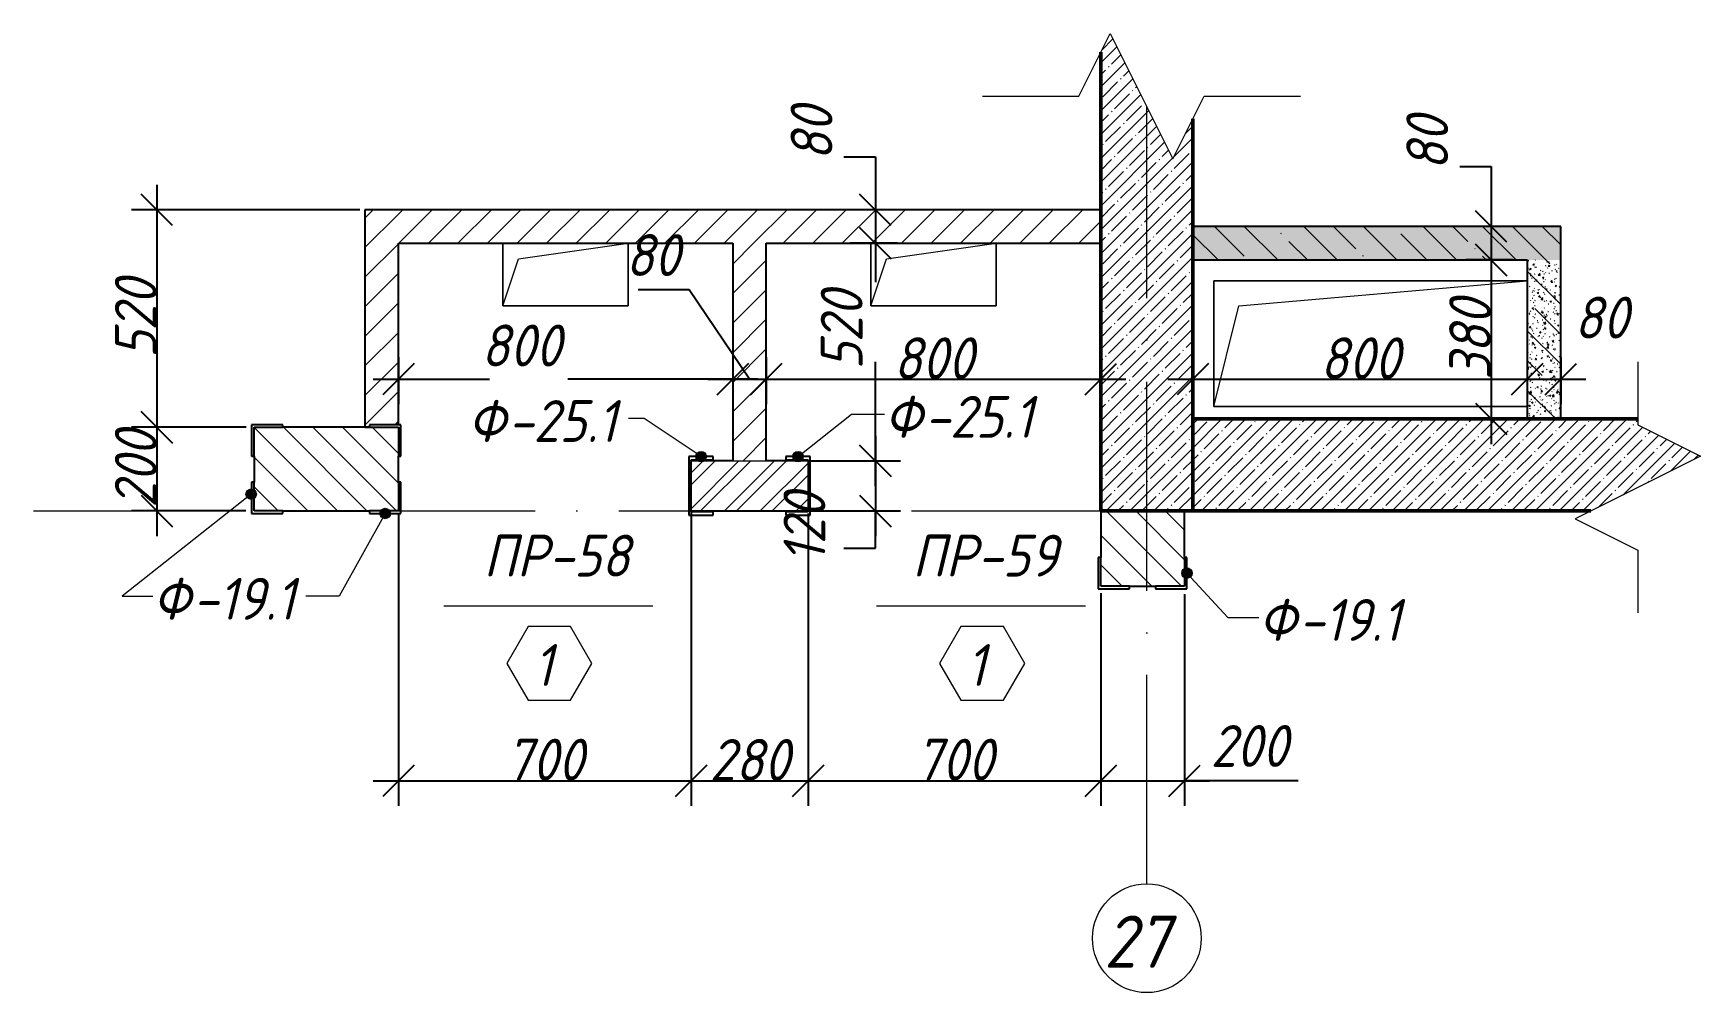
# Model space of a CAD drawing. Header units: millimetres. Extents: x -6064 to 178764, y -5836 to 29924.
# Drawn here: x 162758 to 166745, y 12249 to 14542 of the extents above; entities that cross this region are included whole.
import ezdxf

# ---------------------------------------------------------------- set-up
doc = ezdxf.new("R2010")
doc.units = ezdxf.units.MM
doc.linetypes.add('50_200_ШТРИХ_1Т_ш5_п1_п1_', pattern=[700, 500, -100, 0, -100])
doc.layers.add('A-ANNO-DIMS', color=7, linetype='Continuous')
for name, color, linetype, lineweight in [('A-DETL-GENF', 7, 'Continuous', 9), ('A-DOOR-IDEN', 7, 'Continuous', 9), ('A-FLOR', 7, 'Continuous', 9), ('A-GENM', 7, 'Continuous', 9), ('A-GENM-1', 7, 'Continuous', 25), ('A-GENM-IDEN', 7, 'Continuous', 9), ('A-WALL-3', 7, 'Continuous', 50), ('A-WALL-PATT-1', 7, 'Continuous', 5), ('Оси', 7, 'Continuous', 9), ('Оси-1', 7, '50_200_ШТРИХ_1Т_ш5_п1_п1_', 9)]:
    doc.layers.add(name, color=color, linetype=linetype, lineweight=lineweight)
for name, color, linetype, lineweight, true_color in [('A-WALL-12', 7, 'Continuous', 25, 0x800000), ('A-WALL-7', 7, 'Continuous', 5, 0x008000), ('A-WALL-FNSH-7', 7, 'Continuous', 25, 0xce0000), ('A-WALL-FNSH-8', 7, 'Continuous', 25, 0x007adf), ('A-WALL-FNSH-9', 7, 'Continuous', 25, 0x008000), ('A-WALL-PATT-2', 7, 'Continuous', 5, 0xce0000), ('A-WALL-PATT-3', 7, 'Continuous', 5, 0x008000), ('A-WALL-PATT-5', 7, 'Continuous', 5, 0x800000), ('A-WALL-PATT-6', 7, 'Continuous', 5, 0x007adf)]:
    doc.layers.add(name, color=color, linetype=linetype, lineweight=lineweight, true_color=true_color)
doc.styles.add('ISOCPEUR_I_6', font='isocpeui.ttf', dxfattribs={"width": 0.9, "height": 125})
doc.styles.add('ISOCPEUR_I_7', font='isocpeui.ttf', dxfattribs={"width": 0.9, "height": 100})
doc.dimstyles.new('ISO-2_0_0_9К_СРЕДНИЙ_3', dxfattribs={"dimscale": 304.8, "dimtxt": 99.598118, "dimasz": 0.246063, "dimexe": 0.19685, "dimexo": 0, "dimgap": 0, "dimtad": 1, "dimdec": 0, "dimzin": 0, "dimdsep": 46, "dimtxsty": 'ISOCPEUR_I_7', "dimblk1": 'OBLIQUE', "dimblk2": 'OBLIQUE', "dimsah": 1, "dimcen": 0.09, "dimdle": 0.19685, "dimazin": 0, "dimtfac": 1, "dimtdec": 4, "dimtix": 1, "dimtmove": 1, "dimatfit": 3, "dimfxl": 1, "dimtvp": 1, "dimtolj": 1, "dimtzin": 0, "dimarcsym": 2})
doc.dimstyles.new('ISO-2_0_0_9К_СРЕДНИЙ_4', dxfattribs={"dimscale": 304.8, "dimtxt": 99.598118, "dimasz": 0.246063, "dimexe": 0.19685, "dimexo": 0, "dimgap": 0, "dimtad": 1, "dimdec": 0, "dimzin": 0, "dimdsep": 46, "dimtxsty": 'ISOCPEUR_I_7', "dimblk1": 'OBLIQUE', "dimblk2": 'OBLIQUE', "dimsah": 1, "dimcen": 0.09, "dimdle": 0.19685, "dimazin": 0, "dimtfac": 1, "dimtdec": 4, "dimtix": 1, "dimtmove": 0, "dimatfit": 3, "dimfxl": 1, "dimtvp": 1, "dimtolj": 1, "dimtzin": 0, "dimarcsym": 2})
doc.dimstyles.new('ISO-2_0_0_9К_СРЕДНИЙ_5', dxfattribs={"dimscale": 304.8, "dimtxt": 99.598118, "dimasz": 0.246063, "dimexe": 0.19685, "dimexo": 0, "dimgap": 0, "dimtad": 1, "dimdec": 0, "dimzin": 0, "dimdsep": 46, "dimtxsty": 'ISOCPEUR_I_7', "dimblk1": 'OBLIQUE', "dimblk2": 'OBLIQUE', "dimsah": 1, "dimcen": 0.09, "dimdle": 0.19685, "dimazin": 0, "dimtfac": 1, "dimtdec": 4, "dimtix": 1, "dimtmove": 2, "dimatfit": 3, "dimfxl": 1, "dimtvp": 1, "dimtolj": 1, "dimtzin": 0, "dimarcsym": 2})
pattern_1 = [(135, (126680.845, 6292.613), (-35.35534, -35.35534), [])]
pattern_2 = [(45, (126680.845, 6292.613), (-28.512667, 28.512667), []), (45, (126709.357, 6292.613), (-28.512667, 28.512667), [50.403, -10.081, 1.676, -8.404])]
pattern_3 = [(50, (126680.845, 6292.613), (36.436499, -3.187713), [3.81, -41.91]), (355, (126680.845, 6292.613), (-7.04845, 38.21172), [3.048, -33.528]), (100.451, (126683.882, 6292.348), (29.388573, 35.022944), [3.238, -35.618]), (46.184, (126680.845, 6302.773), (54.216056, -8.408366), [5.715, -62.865]), (96.636, (126685.363, 6302.073), (47.4805, 49.48544), [4.857, -53.427]), (351.184, (126680.845, 6302.773), (47.48106, 49.4846), [4.572, -50.292]), (21, (126685.925, 6300.233), (30.322646, -20.452802), [3.81, -41.91]), (326, (126685.925, 6300.233), (12.360696, 36.83788), [3.048, -33.528]), (71.451, (126688.452, 6298.53), (42.683285, 16.383894), [3.238, -35.618]), (37.5, (126680.845, 6292.613), (0.6180667, 16.9108196), [1.676, -31.445, 1.676, -32.36, -33.655]), (37.5, (126680.845, 6292.613), (0.6180667, 16.9108196), [-67.158, 1.676, -31.979]), (7.5, (126680.845, 6292.613), (13.364138, 20.035779), [1.676, -17.729, 1.676, -30.683, -12.827]), (7.5, (126680.845, 6292.613), (13.364138, 20.035779), [-51.765, 1.676, -11.151]), (327.5, (126669.517, 6292.613), (27.1181588, -1.1460587), [1.676, -11.024, 1.676, -37.948, -52.578]), (327.5, (126669.517, 6292.613), (27.1181588, -1.1460587), [-52.324, 1.676, -50.902]), (317.5, (126664.437, 6292.613), (29.62579, 5.08507), [1.676, -14.834, 1.676, -24.638, -37.338]), (317.5, (126664.437, 6292.613), (29.62579, 5.08507), [-42.824, 1.676, -35.662])]
pattern_4 = [(135, (126680.85, 6292.61), (-71.2806, -71.2806), []), (135, (126752.13, 6292.61), (-71.2806, -71.2806), [126.008, -25.202, 1.676, -23.525])]
pattern_5 = [(45, (126680.845, 6292.613), (-35.35534, 35.35534), [])]

# ---------------------------------------------------------------- blocks, each defined once
blk = doc.blocks.new('AR_Отверстие прямоугольное _в плите_ - AR_Отверстие прямоугольное _в плите_-24489712-Фрагмент 8')
at = {"layer": 'A-GENM'}
for p, q in [((-150, 75), (-150, -75)), ((-112.5, 37.5), (150, 75)), ((150, -75), (150, 75)), ((-150, -75), (-112.5, 37.5)), ((-150, -75), (150, -75))]:
    blk.add_line(p, q, dxfattribs=at)
blk = doc.blocks.new('AR_Отверстие прямоугольное _в плите_ - AR_Отверстие прямоугольное _в плите_-24493498-Фрагмент 8')
at = {"layer": 'A-GENM'}
for p, q in [((375, 150), (-375, 150)), ((-375, 150), (-375, -150)), ((-315, 90), (375, 150)), ((-375, -150), (-315, 90)), ((-375, -150), (375, -150))]:
    blk.add_line(p, q, dxfattribs=at)
blk = doc.blocks.new('Фахверк_СКБ_Уголок - Ф-19_1_200х3980 h все крепления развернуты-28533837-Фрагмент 8')
at = {"layer": 'A-GENM-1'}
for p, q in [((200, 156), (125, 156)), ((125, 156), (125, 81)), ((131, 81), (131, 150)), ((131, 150), (200, 150)), ((200, 150), (200, 156)), ((125, 81), (131, 81)), ((131, 19), (125, 19)), ((125, 19), (125, -56)), ((131, -50), (131, 19)), ((125, -56), (200, -56)), ((200, -50), (131, -50)), ((200, -56), (200, -50))]:
    blk.add_line(p, q, dxfattribs=at)
blk = doc.blocks.new('Фахверк_СКБ_Швеллер - Ф-25_1_140_3980_все крепления развернуты-28622579-Фрагмент 8')
at = {"layer": 'A-GENM-1'}
for p, q in [((183, 70), (125, 70)), ((125, 70), (125, -70)), ((129.9, 61.9), (183, 61.9)), ((129.9, -61.9), (129.9, 61.9)), ((183, 61.9), (183, 70)), ((125, -70), (183, -70)), ((183, -61.9), (129.9, -61.9)), ((183, -70), (183, -61.9))]:
    blk.add_line(p, q, dxfattribs=at)
blk = doc.blocks.new('DET_L_Линия разрыва - М50-25987523-Фрагмент 8')
at = {"layer": 'A-DETL-GENF'}
for p, q in [((305, 150), (230, 0)), ((455, -150), (305, 150)), ((230, 0), (0, 0)), ((530, 0), (455, -150)), ((760, 0), (530, 0))]:
    blk.add_line(p, q, dxfattribs=at)
blk = doc.blocks.new('DET_L_Линия разрыва - М50-27142744-Фрагмент 8')
at = {"layer": 'A-DETL-GENF'}
for p, q in [((225, 150), (150, 0)), ((375, -150), (225, 150)), ((150, 0), (0, 0)), ((450, 0), (375, -150)), ((600, 0), (450, 0))]:
    blk.add_line(p, q, dxfattribs=at)
blk = doc.blocks.new('Ось сетки - Круг_Ø6_00__ISO-2_5_0_9K_ кружки поменьше-23056867-Фрагмент 8')
at = {"layer": 'Оси'}
blk.add_circle((0, 0), 2.6, dxfattribs=at)
blk = doc.blocks.new('_Oblique')
at = {"color": 0, "linetype": 'ByBlock', "lineweight": -2}
blk.add_line((-0.5, -0.5), (0.5, 0.5), dxfattribs=at)
blk = doc.blocks.new('DIMBLOCK597-Фрагмент 8')
at = {"layer": 'A-ANNO-DIMS', "color": 0, "lineweight": -2, "transparency": 16777216}
for p, q in [((163630.6, 13768), (163630.6, 13655)), ((164430.6, 13768), (164430.6, 13655)), ((163570.6, 13715), (163848.9, 13715)), ((164490.6, 13715), (164036.1, 13715))]:
    blk.add_line(p, q, dxfattribs=at)
at = {"layer": 'Defpoints', "color": 0, "transparency": 16777216}
for p in [(163630.6, 13768), (164430.6, 13768), (164430.6, 13715)]:
    blk.add_point(p, dxfattribs=at)
at = {"layer": 'A-ANNO-DIMS', "color": 0, "lineweight": -2, "transparency": 16777216, "xscale": 75, "yscale": 75, "zscale": 75, "rotation": 180}
blk.add_blockref('_Oblique', (163630.6, 13715), dxfattribs=at)
at = {"layer": 'A-ANNO-DIMS', "color": 0, "lineweight": -2, "transparency": 16777216, "xscale": 75, "yscale": 75, "zscale": 75}
blk.add_blockref('_Oblique', (164430.6, 13715), dxfattribs=at)
at = {"layer": 'A-ANNO-DIMS', "color": 0, "transparency": 16777216, "insert": (163828.7, 13845.6), "char_height": 100, "width": 227.543, "attachment_point": 1, "line_spacing_factor": 1.149209, "style": 'ISOCPEUR_I_7'}
blk.add_mtext('\\A1;800', dxfattribs=at)
blk = doc.blocks.new('DIMBLOCK598-Фрагмент 8')
at = {"layer": 'A-ANNO-DIMS', "color": 0, "lineweight": -2, "transparency": 16777216}
for p, q in [((164325.8, 13928.3), (164203.9, 13928.3)), ((164470.6, 13715), (164325.8, 13928.3)), ((164430.6, 13768), (164430.6, 13655)), ((164510.6, 13768), (164510.6, 13655)), ((164370.6, 13715), (164570.6, 13715))]:
    blk.add_line(p, q, dxfattribs=at)
at = {"layer": 'Defpoints', "color": 0, "transparency": 16777216}
for p in [(164430.6, 13768), (164510.6, 13768), (164510.6, 13715)]:
    blk.add_point(p, dxfattribs=at)
at = {"layer": 'A-ANNO-DIMS', "color": 0, "lineweight": -2, "transparency": 16777216, "xscale": 75, "yscale": 75, "zscale": 75, "rotation": 180}
blk.add_blockref('_Oblique', (164430.6, 13715), dxfattribs=at)
at = {"layer": 'A-ANNO-DIMS', "color": 0, "lineweight": -2, "transparency": 16777216, "xscale": 75, "yscale": 75, "zscale": 75}
blk.add_blockref('_Oblique', (164510.6, 13715), dxfattribs=at)
at = {"layer": 'A-ANNO-DIMS', "color": 0, "transparency": 16777216, "insert": (164174.1, 14061.7), "char_height": 100, "width": 151.696, "attachment_point": 1, "line_spacing_factor": 1.149209, "style": 'ISOCPEUR_I_7'}
blk.add_mtext('\\A1;80', dxfattribs=at)
blk = doc.blocks.new('DIMBLOCK599-Фрагмент 8')
at = {"layer": 'A-ANNO-DIMS', "color": 0, "lineweight": -2, "transparency": 16777216}
for p, q in [((164510.6, 13768), (164510.6, 13655)), ((165310.6, 13768), (165310.6, 13655)), ((164450.6, 13715), (165370.6, 13715))]:
    blk.add_line(p, q, dxfattribs=at)
at = {"layer": 'Defpoints', "color": 0, "transparency": 16777216}
for p in [(164510.6, 13768), (165310.6, 13768), (165310.6, 13715)]:
    blk.add_point(p, dxfattribs=at)
at = {"layer": 'A-ANNO-DIMS', "color": 0, "lineweight": -2, "transparency": 16777216, "xscale": 75, "yscale": 75, "zscale": 75, "rotation": 180}
blk.add_blockref('_Oblique', (164510.6, 13715), dxfattribs=at)
at = {"layer": 'A-ANNO-DIMS', "color": 0, "lineweight": -2, "transparency": 16777216, "xscale": 75, "yscale": 75, "zscale": 75}
blk.add_blockref('_Oblique', (165310.6, 13715), dxfattribs=at)
at = {"layer": 'A-ANNO-DIMS', "color": 0, "transparency": 16777216, "insert": (164910.6, 13765), "char_height": 100, "width": 227.543, "attachment_point": 5, "style": 'ISOCPEUR_I_7'}
blk.add_mtext('\\A1;800', dxfattribs=at)
blk = doc.blocks.new('DIMBLOCK600-Фрагмент 8')
at = {"layer": 'A-ANNO-DIMS', "color": 0, "lineweight": -2, "transparency": 16777216}
for p, q in [((164330.6, 13400), (164330.6, 12695)), ((163630.6, 13393.9), (163630.6, 12695)), ((163570.6, 12755), (164390.6, 12755))]:
    blk.add_line(p, q, dxfattribs=at)
at = {"layer": 'Defpoints', "color": 0, "transparency": 16777216}
for p in [(164330.6, 13400), (163630.6, 13393.9), (164330.6, 12755)]:
    blk.add_point(p, dxfattribs=at)
at = {"layer": 'A-ANNO-DIMS', "color": 0, "lineweight": -2, "transparency": 16777216, "xscale": 75, "yscale": 75, "zscale": 75, "rotation": 180}
blk.add_blockref('_Oblique', (163630.6, 12755), dxfattribs=at)
at = {"layer": 'A-ANNO-DIMS', "color": 0, "lineweight": -2, "transparency": 16777216, "xscale": 75, "yscale": 75, "zscale": 75}
blk.add_blockref('_Oblique', (164330.6, 12755), dxfattribs=at)
at = {"layer": 'A-ANNO-DIMS', "color": 0, "transparency": 16777216, "insert": (163980.6, 12805.7), "char_height": 100, "width": 227.543, "attachment_point": 5, "style": 'ISOCPEUR_I_7'}
blk.add_mtext('\\A1;700', dxfattribs=at)
blk = doc.blocks.new('DIMBLOCK601-Фрагмент 8')
at = {"layer": 'A-ANNO-DIMS', "color": 0, "lineweight": -2, "transparency": 16777216}
for p, q in [((164330.6, 13400), (164330.6, 12695)), ((164610.6, 13393.9), (164610.6, 12695)), ((164270.6, 12755), (164670.6, 12755))]:
    blk.add_line(p, q, dxfattribs=at)
at = {"layer": 'Defpoints', "color": 0, "transparency": 16777216}
for p in [(164330.6, 13400), (164610.6, 13393.9), (164610.6, 12755)]:
    blk.add_point(p, dxfattribs=at)
at = {"layer": 'A-ANNO-DIMS', "color": 0, "lineweight": -2, "transparency": 16777216, "xscale": 75, "yscale": 75, "zscale": 75, "rotation": 180}
blk.add_blockref('_Oblique', (164330.6, 12755), dxfattribs=at)
at = {"layer": 'A-ANNO-DIMS', "color": 0, "lineweight": -2, "transparency": 16777216, "xscale": 75, "yscale": 75, "zscale": 75}
blk.add_blockref('_Oblique', (164610.6, 12755), dxfattribs=at)
at = {"layer": 'A-ANNO-DIMS', "color": 0, "transparency": 16777216, "insert": (164470.6, 12805), "char_height": 100, "width": 227.543, "attachment_point": 5, "style": 'ISOCPEUR_I_7'}
blk.add_mtext('\\A1;280', dxfattribs=at)
blk = doc.blocks.new('DIMBLOCK602-Фрагмент 8')
at = {"layer": 'A-ANNO-DIMS', "color": 0, "lineweight": -2, "transparency": 16777216}
for p, q in [((164610.6, 13393.9), (164610.6, 12695)), ((165310.6, 13203.9), (165310.6, 12695)), ((164550.6, 12755), (165370.6, 12755))]:
    blk.add_line(p, q, dxfattribs=at)
at = {"layer": 'Defpoints', "color": 0, "transparency": 16777216}
for p in [(164610.6, 13393.9), (165310.6, 13203.9), (165310.6, 12755)]:
    blk.add_point(p, dxfattribs=at)
at = {"layer": 'A-ANNO-DIMS', "color": 0, "lineweight": -2, "transparency": 16777216, "xscale": 75, "yscale": 75, "zscale": 75, "rotation": 180}
blk.add_blockref('_Oblique', (164610.6, 12755), dxfattribs=at)
at = {"layer": 'A-ANNO-DIMS', "color": 0, "lineweight": -2, "transparency": 16777216, "xscale": 75, "yscale": 75, "zscale": 75}
blk.add_blockref('_Oblique', (165310.6, 12755), dxfattribs=at)
at = {"layer": 'A-ANNO-DIMS', "color": 0, "transparency": 16777216, "insert": (164960.6, 12805.7), "char_height": 100, "width": 227.543, "attachment_point": 5, "style": 'ISOCPEUR_I_7'}
blk.add_mtext('\\A1;700', dxfattribs=at)
blk = doc.blocks.new('DIMBLOCK603-Фрагмент 8')
at = {"layer": 'A-ANNO-DIMS', "color": 0, "lineweight": -2, "transparency": 16777216}
for p, q in [((165310.6, 13203.9), (165310.6, 12695)), ((165510.6, 13201.3), (165510.6, 12695)), ((165250.6, 12755), (165570.6, 12755)), ((165782.5, 12755), (165510.6, 12755))]:
    blk.add_line(p, q, dxfattribs=at)
at = {"layer": 'Defpoints', "color": 0, "transparency": 16777216}
for p in [(165310.6, 13203.9), (165510.6, 13201.3), (165510.6, 12755)]:
    blk.add_point(p, dxfattribs=at)
at = {"layer": 'A-ANNO-DIMS', "color": 0, "lineweight": -2, "transparency": 16777216, "xscale": 75, "yscale": 75, "zscale": 75, "rotation": 180}
blk.add_blockref('_Oblique', (165310.6, 12755), dxfattribs=at)
at = {"layer": 'A-ANNO-DIMS', "color": 0, "lineweight": -2, "transparency": 16777216, "xscale": 75, "yscale": 75, "zscale": 75}
blk.add_blockref('_Oblique', (165510.6, 12755), dxfattribs=at)
at = {"layer": 'A-ANNO-DIMS', "color": 0, "transparency": 16777216, "insert": (165573.1, 12888.4), "char_height": 100, "width": 227.543, "attachment_point": 1, "line_spacing_factor": 1.149209, "style": 'ISOCPEUR_I_7'}
blk.add_mtext('\\A1;200', dxfattribs=at)
blk = doc.blocks.new('DIMBLOCK604-Фрагмент 8')
at = {"layer": 'A-ANNO-DIMS', "color": 0, "lineweight": -2, "transparency": 16777216}
for p, q in [((164696.4, 14246.6), (164771.4, 14246.6)), ((164771.4, 14246.6), (164771.4, 14120)), ((164771.4, 14180), (164771.4, 13980)), ((164824.5, 14120), (164711.4, 14120)), ((164824.5, 14040), (164711.4, 14040))]:
    blk.add_line(p, q, dxfattribs=at)
at = {"layer": 'Defpoints', "color": 0, "transparency": 16777216}
for p in [(164824.5, 14120), (164771.4, 14040), (164824.5, 14040)]:
    blk.add_point(p, dxfattribs=at)
at = {"layer": 'A-ANNO-DIMS', "color": 0, "lineweight": -2, "transparency": 16777216, "xscale": 75, "yscale": 75, "zscale": 75}
for p, rotation in [((164771.4, 14120), 90), ((164771.4, 14040), 270)]:
    blk.add_blockref('_Oblique', p, dxfattribs=dict(at, rotation=rotation))
at = {"layer": 'A-ANNO-DIMS', "color": 0, "transparency": 16777216, "insert": (164568.8, 14237.4), "char_height": 100, "width": 151.696, "attachment_point": 1, "rotation": 90, "line_spacing_factor": 1.149209, "style": 'ISOCPEUR_I_7'}
blk.add_mtext('\\A1;80', dxfattribs=at)
blk = doc.blocks.new('DIMBLOCK605-Фрагмент 8')
at = {"layer": 'A-ANNO-DIMS', "color": 0, "lineweight": -2, "transparency": 16777216}
for p, q in [((164771.4, 14100), (164771.4, 13947.3)), ((164824.5, 14040), (164711.4, 14040)), ((164771.4, 13460), (164771.4, 13756.2)), ((164610.6, 13520), (164831.4, 13520))]:
    blk.add_line(p, q, dxfattribs=at)
at = {"layer": 'Defpoints', "color": 0, "transparency": 16777216}
for p in [(164824.5, 14040), (164610.6, 13520), (164771.4, 13520)]:
    blk.add_point(p, dxfattribs=at)
at = {"layer": 'A-ANNO-DIMS', "color": 0, "lineweight": -2, "transparency": 16777216, "xscale": 75, "yscale": 75, "zscale": 75}
for p, rotation in [((164771.4, 14040), 90), ((164771.4, 13520), 270)]:
    blk.add_blockref('_Oblique', p, dxfattribs=dict(at, rotation=rotation))
at = {"layer": 'A-ANNO-DIMS', "color": 0, "transparency": 16777216, "insert": (164640.8, 13738), "char_height": 100, "width": 227.543, "attachment_point": 1, "rotation": 90, "line_spacing_factor": 1.149209, "style": 'ISOCPEUR_I_7'}
blk.add_mtext('\\A1;520', dxfattribs=at)
blk = doc.blocks.new('DIMBLOCK606-Фрагмент 8')
at = {"layer": 'A-ANNO-DIMS', "color": 0, "lineweight": -2, "transparency": 16777216}
for p, q in [((164771.4, 13580), (164771.4, 13340)), ((164610.6, 13520), (164831.4, 13520)), ((164610.6, 13400), (164831.4, 13400)), ((164771.4, 13311.4), (164771.4, 13400)), ((164696.4, 13311.4), (164771.4, 13311.4))]:
    blk.add_line(p, q, dxfattribs=at)
at = {"layer": 'Defpoints', "color": 0, "transparency": 16777216}
for p in [(164610.6, 13520), (164610.6, 13400), (164771.4, 13400)]:
    blk.add_point(p, dxfattribs=at)
at = {"layer": 'A-ANNO-DIMS', "color": 0, "lineweight": -2, "transparency": 16777216, "xscale": 75, "yscale": 75, "zscale": 75}
for p, rotation in [((164771.4, 13520), 90), ((164771.4, 13400), 270)]:
    blk.add_blockref('_Oblique', p, dxfattribs=dict(at, rotation=rotation))
at = {"layer": 'A-ANNO-DIMS', "color": 0, "transparency": 16777216, "insert": (164551.8, 13275.8), "char_height": 100, "width": 204.559, "attachment_point": 1, "rotation": 90, "line_spacing_factor": 1.149209, "style": 'ISOCPEUR_I_7'}
blk.add_mtext('\\A1;120', dxfattribs=at)
blk = doc.blocks.new('DIMBLOCK607-Фрагмент 8')
at = {"layer": 'A-ANNO-DIMS', "color": 0, "lineweight": -2, "transparency": 16777216}
for p, q in [((166169, 14223.3), (166244, 14223.3)), ((166244, 14223.3), (166244, 14080)), ((166244, 14140), (166244, 13940)), ((166297.1, 14080), (166184, 14080)), ((166297.1, 14000), (166184, 14000))]:
    blk.add_line(p, q, dxfattribs=at)
at = {"layer": 'Defpoints', "color": 0, "transparency": 16777216}
for p in [(166297.1, 14080), (166244, 14000), (166297.1, 14000)]:
    blk.add_point(p, dxfattribs=at)
at = {"layer": 'A-ANNO-DIMS', "color": 0, "lineweight": -2, "transparency": 16777216, "xscale": 75, "yscale": 75, "zscale": 75}
for p, rotation in [((166244, 14080), 90), ((166244, 14000), 270)]:
    blk.add_blockref('_Oblique', p, dxfattribs=dict(at, rotation=rotation))
at = {"layer": 'A-ANNO-DIMS', "color": 0, "transparency": 16777216, "insert": (166041.4, 14214.1), "char_height": 100, "width": 151.696, "attachment_point": 1, "rotation": 90, "line_spacing_factor": 1.149209, "style": 'ISOCPEUR_I_7'}
blk.add_mtext('\\A1;80', dxfattribs=at)
blk = doc.blocks.new('DIMBLOCK608-Фрагмент 8')
at = {"layer": 'A-ANNO-DIMS', "color": 0, "lineweight": -2, "transparency": 16777216}
for p, q in [((166244, 14060), (166244, 13560)), ((166297.1, 14000), (166184, 14000)), ((166297.1, 13620), (166184, 13620))]:
    blk.add_line(p, q, dxfattribs=at)
at = {"layer": 'Defpoints', "color": 0, "transparency": 16777216}
for p in [(166297.1, 14000), (166244, 13620), (166297.1, 13620)]:
    blk.add_point(p, dxfattribs=at)
at = {"layer": 'A-ANNO-DIMS', "color": 0, "lineweight": -2, "transparency": 16777216, "xscale": 75, "yscale": 75, "zscale": 75}
for p, rotation in [((166244, 14000), 90), ((166244, 13620), 270)]:
    blk.add_blockref('_Oblique', p, dxfattribs=dict(at, rotation=rotation))
at = {"layer": 'A-ANNO-DIMS', "color": 0, "transparency": 16777216, "insert": (166194, 13810), "char_height": 100, "width": 227.543, "attachment_point": 5, "rotation": 90, "style": 'ISOCPEUR_I_7'}
blk.add_mtext('\\A1;380', dxfattribs=at)
blk = doc.blocks.new('AAR_СКБ_Марка_Двери_Перемычка и проем - Марка перемычки и проема-25306769-Фрагмент 8')
at = {"layer": 'A-DOOR-IDEN'}
for p, q in [((-5, 0), (5, 0)), ((-0.968, -0.984), (-1.986, -2.747)), ((1.067, -0.984), (-0.968, -0.984)), ((2.085, -2.747), (1.067, -0.984)), ((-1.986, -2.747), (-0.968, -4.509)), ((1.067, -4.509), (2.085, -2.747)), ((-0.968, -4.509), (1.067, -4.509))]:
    blk.add_line(p, q, dxfattribs=at)
blk = doc.blocks.new('DIMBLOCK609-Фрагмент 8')
at = {"layer": 'A-ANNO-DIMS', "color": 0, "lineweight": -2, "transparency": 16777216}
for p, q in [((165530.6, 13768), (165530.6, 13655)), ((166330.6, 13768), (166330.6, 13655)), ((165470.6, 13715), (166390.6, 13715))]:
    blk.add_line(p, q, dxfattribs=at)
at = {"layer": 'Defpoints', "color": 0, "transparency": 16777216}
for p in [(165530.6, 13768), (166330.6, 13768), (166330.6, 13715)]:
    blk.add_point(p, dxfattribs=at)
at = {"layer": 'A-ANNO-DIMS', "color": 0, "lineweight": -2, "transparency": 16777216, "xscale": 75, "yscale": 75, "zscale": 75, "rotation": 180}
blk.add_blockref('_Oblique', (165530.6, 13715), dxfattribs=at)
at = {"layer": 'A-ANNO-DIMS', "color": 0, "lineweight": -2, "transparency": 16777216, "xscale": 75, "yscale": 75, "zscale": 75}
blk.add_blockref('_Oblique', (166330.6, 13715), dxfattribs=at)
at = {"layer": 'A-ANNO-DIMS', "color": 0, "transparency": 16777216, "insert": (165930.6, 13765), "char_height": 100, "width": 227.543, "attachment_point": 5, "style": 'ISOCPEUR_I_7'}
blk.add_mtext('\\A1;800', dxfattribs=at)
blk = doc.blocks.new('DIMBLOCK610-Фрагмент 8')
at = {"layer": 'A-ANNO-DIMS', "color": 0, "lineweight": -2, "transparency": 16777216}
for p, q in [((166330.6, 13768), (166330.6, 13655)), ((166410.6, 13768), (166410.6, 13655)), ((166270.6, 13715), (166470.6, 13715))]:
    blk.add_line(p, q, dxfattribs=at)
at = {"layer": 'Defpoints', "color": 0, "transparency": 16777216}
for p in [(166330.6, 13768), (166410.6, 13768), (166410.6, 13715)]:
    blk.add_point(p, dxfattribs=at)
at = {"layer": 'A-ANNO-DIMS', "color": 0, "lineweight": -2, "transparency": 16777216, "xscale": 75, "yscale": 75, "zscale": 75, "rotation": 180}
blk.add_blockref('_Oblique', (166330.6, 13715), dxfattribs=at)
at = {"layer": 'A-ANNO-DIMS', "color": 0, "lineweight": -2, "transparency": 16777216, "xscale": 75, "yscale": 75, "zscale": 75}
blk.add_blockref('_Oblique', (166410.6, 13715), dxfattribs=at)
at = {"layer": 'A-ANNO-DIMS', "color": 0, "transparency": 16777216, "insert": (166442.9, 13912.3), "char_height": 100, "width": 151.696, "attachment_point": 1, "line_spacing_factor": 1.149209, "style": 'ISOCPEUR_I_7'}
blk.add_mtext('\\A1;80', dxfattribs=at)
blk = doc.blocks.new('DIMBLOCK611-Фрагмент 8')
at = {"layer": 'A-ANNO-DIMS', "color": 0, "lineweight": -2, "transparency": 16777216}
for p, q in [((163052.6, 14180), (163052.6, 13540)), ((163538.6, 14120), (162992.6, 14120)), ((163266.9, 13600), (162992.6, 13600))]:
    blk.add_line(p, q, dxfattribs=at)
at = {"layer": 'Defpoints', "color": 0, "transparency": 16777216}
for p in [(163538.6, 14120), (163052.6, 13600), (163266.9, 13600)]:
    blk.add_point(p, dxfattribs=at)
at = {"layer": 'A-ANNO-DIMS', "color": 0, "lineweight": -2, "transparency": 16777216, "xscale": 75, "yscale": 75, "zscale": 75}
for p, rotation in [((163052.6, 14120), 90), ((163052.6, 13600), 270)]:
    blk.add_blockref('_Oblique', p, dxfattribs=dict(at, rotation=rotation))
at = {"layer": 'A-ANNO-DIMS', "color": 0, "transparency": 16777216, "insert": (163002.6, 13860), "char_height": 100, "width": 227.543, "attachment_point": 5, "rotation": 90, "style": 'ISOCPEUR_I_7'}
blk.add_mtext('\\A1;520', dxfattribs=at)
blk = doc.blocks.new('DIMBLOCK612-Фрагмент 8')
at = {"layer": 'A-ANNO-DIMS', "color": 0, "lineweight": -2, "transparency": 16777216}
for p, q in [((163052.6, 13660), (163052.6, 13340)), ((163266.9, 13600), (162992.6, 13600)), ((163266, 13400), (162992.6, 13400))]:
    blk.add_line(p, q, dxfattribs=at)
at = {"layer": 'Defpoints', "color": 0, "transparency": 16777216}
for p in [(163266.9, 13600), (163052.6, 13400), (163266, 13400)]:
    blk.add_point(p, dxfattribs=at)
at = {"layer": 'A-ANNO-DIMS', "color": 0, "lineweight": -2, "transparency": 16777216, "xscale": 75, "yscale": 75, "zscale": 75}
for p, rotation in [((163052.6, 13600), 90), ((163052.6, 13400), 270)]:
    blk.add_blockref('_Oblique', p, dxfattribs=dict(at, rotation=rotation))
at = {"layer": 'A-ANNO-DIMS', "color": 0, "transparency": 16777216, "insert": (163002.6, 13500), "char_height": 100, "width": 227.543, "attachment_point": 5, "rotation": 90, "style": 'ISOCPEUR_I_7'}
blk.add_mtext('\\A1;200', dxfattribs=at)

msp = doc.modelspace()

# ---------------------------------------------------------------- hatches: boundary and pattern name
at = {"layer": 'A-GENM-IDEN'}
h = msp.add_hatch(color=256, dxfattribs=at)
edge = h.paths.add_edge_path(flags=0)
edge.add_arc((164354.7, 13530), 12.5, 0, 360)
h = msp.add_hatch(color=256, dxfattribs=at)
edge = h.paths.add_edge_path(flags=0)
edge.add_arc((164586.5, 13530), 12.5, 0, 360)
h = msp.add_hatch(color=256, dxfattribs=at)
edge = h.paths.add_edge_path(flags=0)
edge.add_arc((163278.6, 13440.2), 12.5, 0, 360)
h = msp.add_hatch(color=256, dxfattribs=at)
edge = h.paths.add_edge_path(flags=0)
edge.add_arc((163599.1, 13394), 12.5, 0, 360)
h = msp.add_hatch(color=256, dxfattribs=at)
edge = h.paths.add_edge_path(flags=0)
edge.add_arc((165516.6, 13251.5), 12.5, 0, 360)
at = {"layer": 'A-WALL-PATT-1'}
h = msp.add_hatch(dxfattribs=at)
h.set_pattern_fill('FP_78', color=256, style=0, pattern_type=2)
h.set_pattern_definition(pattern_2)
h.paths.add_polyline_path([(165530.6, 13400), (165530.6, 14337), (165483, 14241.7), (165333, 14541.7), (165310.6, 14497), (165310.6, 13400), (165333, 13400)], flags=0)
h = msp.add_hatch(dxfattribs=at)
h.set_pattern_fill('FP_78', color=256, style=0, pattern_type=2)
h.set_pattern_definition(pattern_2)
h.paths.add_polyline_path([(166445.3, 13400), (166482.7, 13400), (166745.3, 13531.3), (166595.3, 13606.3), (166595.3, 13620), (165530.6, 13620), (165530.6, 13400), (165908.3, 13400)], flags=0)
at = {"layer": 'A-WALL-PATT-2'}
h = msp.add_hatch(dxfattribs=at)
h.set_pattern_fill('FP_77', color=256, style=0, pattern_type=2)
h.set_pattern_definition(pattern_1)
h.paths.add_polyline_path([(163285.6, 13400), (163630.6, 13400), (163630.6, 13600), (163285.6, 13600), (163285.6, 13469)], flags=0)
h = msp.add_hatch(dxfattribs=at)
h.set_pattern_fill('FP_77', color=256, style=0, pattern_type=2)
h.set_pattern_definition(pattern_1)
h.paths.add_polyline_path([(165310.6, 13220), (165510.6, 13220), (165510.6, 13400), (165310.6, 13400), (165310.6, 13289)], flags=0)
at = {"layer": 'A-WALL-PATT-3'}
h = msp.add_hatch(dxfattribs=at)
h.set_pattern_fill('FP_81', color=256, style=0, pattern_type=2)
h.set_pattern_definition(pattern_5)
h.paths.add_polyline_path([(163561.6, 13600), (163561.6, 13606), (163630.6, 13606), (163630.6, 14120), (163550.6, 14120), (163550.6, 13600)], flags=0)
h = msp.add_hatch(dxfattribs=at)
h.set_pattern_fill('FP_81', color=256, style=0, pattern_type=2)
h.set_pattern_definition(pattern_5)
h.paths.add_polyline_path([(164039.8, 14040), (165310.6, 14040), (165310.6, 14120), (163630.6, 14120), (163630.6, 14040)], flags=0)
h = msp.add_hatch(dxfattribs=at)
h.set_pattern_fill('FP_81', color=256, style=0, pattern_type=2)
h.set_pattern_definition(pattern_5)
h.paths.add_polyline_path([(164510.6, 13520), (164510.6, 14040), (164430.6, 14040), (164430.6, 13520)], flags=0)
at = {"layer": 'A-WALL-PATT-5'}
h = msp.add_hatch(dxfattribs=at)
h.set_pattern_fill('FP_82', color=256, style=0, pattern_type=2)
h.set_pattern_definition([(45, (126680.845, 6292.61), (-42.76865, 42.76865), []), (45, (126709.36, 6292.61), (-42.76865, 42.76865), [])])
h.paths.add_polyline_path([(164610.6, 13400), (164610.6, 13520), (164330.6, 13520), (164330.6, 13400), (164609.5, 13400)], flags=0)
at = {"layer": 'A-WALL-PATT-6'}
h = msp.add_hatch(dxfattribs=at)
h.set_pattern_fill('FP_79', color=256, style=0, pattern_type=2)
h.set_pattern_definition(pattern_3)
h.paths.add_polyline_path([(166410.6, 14000), (166410.6, 14080), (165530.6, 14080), (165530.6, 14000), (166330.6, 14000)], flags=0)
h = msp.add_hatch(dxfattribs=at)
h.set_pattern_fill('FP_80', color=256, style=0, pattern_type=2)
h.set_pattern_definition(pattern_4)
h.paths.add_polyline_path([(166410.6, 14000), (166410.6, 14080), (165530.6, 14080), (165530.6, 14000), (166330.6, 14000)], flags=0)
h = msp.add_hatch(dxfattribs=at)
h.set_pattern_fill('FP_79', color=256, style=0, pattern_type=2)
h.set_pattern_definition(pattern_3)
h.paths.add_polyline_path([(166410.6, 13620), (166410.6, 14000), (166330.6, 14000), (166330.6, 13620)], flags=0)
h = msp.add_hatch(dxfattribs=at)
h.set_pattern_fill('FP_80', color=256, style=0, pattern_type=2)
h.set_pattern_definition(pattern_4)
h.paths.add_polyline_path([(166410.6, 13620), (166410.6, 14000), (166330.6, 14000), (166330.6, 13620)], flags=0)

# ---------------------------------------------------------------- linework, layer by layer
at = {"layer": 'A-FLOR'}
for p, q in [((163880.6, 13890), (163880.6, 14040)), ((164180.6, 14040), (164180.6, 13890)), ((164760.6, 13890), (164760.6, 14040)), ((165060.6, 14040), (165060.6, 13890)), ((165580.6, 13950), (166330.6, 13950)), ((165580.6, 13650), (165580.6, 13950)), ((164180.6, 13890), (163880.6, 13890)), ((165060.6, 13890), (164760.6, 13890)), ((166330.6, 13650), (165580.6, 13650))]:
    msp.add_line(p, q, dxfattribs=at)
at = {"layer": 'A-GENM-IDEN'}
for p, q in [((164218.3, 13621.3), (164181.2, 13621.3)), ((164354.7, 13530), (164218.3, 13621.3)), ((164586.5, 13530), (164714.4, 13631.3)), ((164714.4, 13631.3), (164793.4, 13631.3)), ((163278.6, 13440.2), (162970.4, 13196.4)), ((163599.1, 13394), (163489.1, 13196.4)), ((165516.6, 13251.5), (165614.1, 13145.8)), ((162970.4, 13196.4), (163043.6, 13196.4)), ((163489.1, 13196.4), (163409.6, 13196.4)), ((165614.1, 13145.8), (165688.5, 13145.8))]:
    msp.add_line(p, q, dxfattribs=at)
for centre in [(164354.7, 13530), (164586.5, 13530), (163278.6, 13440.2), (163599.1, 13394), (165516.6, 13251.5)]:
    msp.add_circle(centre, 12.5, dxfattribs=at)
at = {"layer": 'A-WALL-12'}
for p, q in [((164430.6, 13520), (164330.6, 13520)), ((164610.6, 13520), (164510.6, 13520)), ((164330.6, 13400), (164610.6, 13400))]:
    msp.add_line(p, q, dxfattribs=at)
at = {"layer": 'A-WALL-3'}
for p, q in [((165310.6, 14497), (165310.6, 13400)), ((165530.6, 13400), (165530.6, 14337)), ((166595.3, 13620), (165530.6, 13620)), ((165310.6, 13400), (165530.6, 13400)), ((165530.6, 13400), (166482.7, 13400))]:
    msp.add_line(p, q, dxfattribs=at)
at = {"layer": 'A-WALL-7'}
msp.add_line((164430.6, 13520), (164510.6, 13520), dxfattribs=at)
at = {"layer": 'A-WALL-FNSH-7'}
for p, q in [((163561.6, 13600), (163354.6, 13600)), ((163285.6, 13531), (163285.6, 13469)), ((163630.6, 13469), (163630.6, 13531)), ((163354.6, 13400), (163561.6, 13400)), ((165310.6, 13400), (165310.6, 13289)), ((165510.6, 13289), (165510.6, 13400)), ((165379.6, 13220), (165441.6, 13220))]:
    msp.add_line(p, q, dxfattribs=at)
at = {"layer": 'A-WALL-FNSH-8'}
for p, q in [((166410.6, 14080), (165530.6, 14080)), ((166410.6, 13620), (166410.6, 14080)), ((165530.6, 14000), (166330.6, 14000)), ((166330.6, 14000), (166330.6, 13620))]:
    msp.add_line(p, q, dxfattribs=at)
at = {"layer": 'A-WALL-FNSH-9'}
for p, q in [((163550.6, 14120), (163550.6, 13600)), ((165310.6, 14120), (163550.6, 14120)), ((163630.6, 13606), (163630.6, 14040)), ((163630.6, 14040), (164430.6, 14040)), ((164430.6, 14040), (164430.6, 13520)), ((164510.6, 14040), (165310.6, 14040)), ((164510.6, 13520), (164510.6, 14040)), ((163550.6, 13600), (163561.6, 13600))]:
    msp.add_line(p, q, dxfattribs=at)
at = {"layer": 'Оси-1'}
for p, q in [((165420.6, 12508.7), (165420.6, 14366.4)), ((162757.6, 13400), (166482.7, 13400))]:
    msp.add_line(p, q, dxfattribs=at)

# ---------------------------------------------------------------- block references
at = {"layer": 'A-DETL-GENF'}
for name, p, rotation in [('DET_L_Линия разрыва - М50-25987523-Фрагмент 8', (165788, 14391.7), 180), ('DET_L_Линия разрыва - М50-27142744-Фрагмент 8', (166595.3, 13156.3), 90)]:
    msp.add_blockref(name, p, dxfattribs=dict(at, rotation=rotation))
at = {"layer": 'A-DOOR-IDEN', "xscale": 49.99999999999998, "yscale": 49.99999999999998, "zscale": 49.99999999999998}
for p in [(163989.1, 13173.2), (165024.4, 13173.2)]:
    msp.add_blockref('AAR_СКБ_Марка_Двери_Перемычка и проем - Марка перемычки и проема-25306769-Фрагмент 8', p, dxfattribs=at)
at = {"layer": 'A-GENM'}
for name, p in [('AR_Отверстие прямоугольное _в плите_ - AR_Отверстие прямоугольное _в плите_-24489712-Фрагмент 8', (164030.6, 13965)), ('AR_Отверстие прямоугольное _в плите_ - AR_Отверстие прямоугольное _в плите_-24489712-Фрагмент 8', (164910.6, 13965)), ('AR_Отверстие прямоугольное _в плите_ - AR_Отверстие прямоугольное _в плите_-24493498-Фрагмент 8', (165955.6, 13800))]:
    msp.add_blockref(name, p, dxfattribs=at)
at = {"layer": 'A-GENM-1'}
for name, p in [('Фахверк_СКБ_Уголок - Ф-19_1_200х3980 h все крепления развернуты-28533837-Фрагмент 8', (163154.6, 13450)), ('Фахверк_СКБ_Швеллер - Ф-25_1_140_3980_все крепления развернуты-28622579-Фрагмент 8', (164200.7, 13460))]:
    msp.add_blockref(name, p, dxfattribs=at)
for name, p, rotation in [('Фахверк_СКБ_Уголок - Ф-19_1_200х3980 h все крепления развернуты-28533837-Фрагмент 8', (163761.6, 13550), 180), ('Фахверк_СКБ_Швеллер - Ф-25_1_140_3980_все крепления развернуты-28622579-Фрагмент 8', (164740.5, 13460), 180), ('Фахверк_СКБ_Уголок - Ф-19_1_200х3980 h все крепления развернуты-28533837-Фрагмент 8', (165460.6, 13089), 90)]:
    msp.add_blockref(name, p, dxfattribs=dict(at, rotation=rotation))
at = {"layer": 'Оси', "xscale": 49.99999999999998, "yscale": 49.99999999999998, "zscale": 49.99999999999998}
msp.add_blockref('Ось сетки - Круг_Ø6_00__ISO-2_5_0_9K_ кружки поменьше-23056867-Фрагмент 8', (165420.6, 12378.7), dxfattribs=at)

# ---------------------------------------------------------------- texts
at = {"layer": 'A-DOOR-IDEN', "char_height": 100, "width": 57.721, "attachment_point": 1, "style": 'ISOCPEUR_I_7'}
for insert in [(163954.8, 13081.9), (164990.1, 13081.9)]:
    msp.add_mtext('\\fISOCPEUR|b0|i1|c204|p34|;\\W.9;1', dxfattribs=dict(at, insert=insert))
at = {"layer": 'A-GENM-IDEN', "char_height": 100, "attachment_point": 1, "style": 'ISOCPEUR_I_7'}
for s, insert, width in [('\\fISOCPEUR|b0|i1|c204|p34|;\\W.9;Ф', (163797.1, 13665.1), 115.443), ('-25.1', (163892.4, 13665.1), 331.899), ('\\fISOCPEUR|b0|i1|c204|p34|;\\W.9;Ф', (164793.4, 13675.1), 115.443), ('-25.1', (164888.7, 13675.1), 331.899), ('ПР', (163834.4, 13343.3), 187.595), ('-58', (163989.2, 13343.3), 238.101), ('ПР', (164859.8, 13343.3), 187.595), ('-59', (165014.5, 13343.3), 238.101), ('\\fISOCPEUR|b0|i1|c204|p34|;\\W.9;Ф', (163043.6, 13240.2), 115.443), ('\\fISOCPEUR|b0|i1|c204|p34|;\\W.9;Ф', (163043.6, 13240.2), 115.443), ('-19.1', (163138.8, 13240.2), 310.253), ('-19.1', (163138.8, 13240.2), 310.253), ('\\fISOCPEUR|b0|i1|c204|p34|;\\W.9;Ф', (165688.5, 13189.6), 115.443), ('-19.1', (165783.8, 13189.6), 310.253)]:
    msp.add_mtext(s, dxfattribs=dict(at, insert=insert, width=width))
at = {"layer": 'Оси', "insert": (165318.2, 12433.1), "char_height": 125, "width": 202.025, "attachment_point": 1, "style": 'ISOCPEUR_I_6'}
msp.add_mtext('27', dxfattribs=at)

# ---------------------------------------------------------------- dimensions: what is measured, and where the dimension line sits
at = {"layer": 'A-ANNO-DIMS'}
for base, p1, p2, dimstyle, override, picture, middle in [((164771.4, 14040), (164824.5, 14120), (164824.5, 14040), 'ISO-2_0_0_9К_СРЕДНИЙ_3', {"dimpost": '<>', "dimfxl": 80}, 'DIMBLOCK604-Фрагмент 8', (164707.4, 14246.6)), ((166244, 14000), (166297.1, 14080), (166297.1, 14000), 'ISO-2_0_0_9К_СРЕДНИЙ_3', {"dimpost": '<>', "dimfxl": 80}, 'DIMBLOCK607-Фрагмент 8', (166180.1, 14223.3)), ((164771.4, 13520), (164824.5, 14040), (164610.6, 13520), 'ISO-2_0_0_9К_СРЕДНИЙ_5', {"dimpost": '<>', "dimfxl": 562.249588}, 'DIMBLOCK605-Фрагмент 8', (164707.4, 13851.7)), ((164771.4, 13400), (164610.6, 13520), (164610.6, 13400), 'ISO-2_0_0_9К_СРЕДНИЙ_3', {"dimpost": '<>', "dimfxl": 120}, 'DIMBLOCK606-Фрагмент 8', (164707.4, 13311.4))]:
    dim = msp.add_linear_dim(base=base, p1=p1, p2=p2, angle=90, dimstyle=dimstyle, override=override, dxfattribs=at)
    dim.commit()
    dim.dimension.update_dxf_attribs({"geometry": picture, "text_midpoint": middle, "dimtype": 160, "text_rotation": 90})
for base, p1, p2, override, picture, middle in [((163052.6, 13600), (163538.6, 14120), (163266.9, 13600), {"dimpost": '<>', "dimfxl": 586.686024}, 'DIMBLOCK611-Фрагмент 8', (163002.6, 13860)), ((166244, 13620), (166297.1, 14000), (166297.1, 13620), {"dimpost": '<>', "dimfxl": 380.00001}, 'DIMBLOCK608-Фрагмент 8', (166194, 13810)), ((163052.6, 13400), (163266.9, 13600), (163266, 13400), {"dimpost": '<>', "dimfxl": 200.00227}, 'DIMBLOCK612-Фрагмент 8', (163002.6, 13500))]:
    dim = msp.add_linear_dim(base=base, p1=p1, p2=p2, angle=90, dimstyle='ISO-2_0_0_9К_СРЕДНИЙ_4', override=override, dxfattribs=at)
    dim.commit()
    dim.dimension.update_dxf_attribs({"geometry": picture, "text_midpoint": middle})
for base, p1, p2, dimstyle, override, picture, middle in [((164510.6, 13715), (164430.6, 13768), (164510.6, 13768), 'ISO-2_0_0_9К_СРЕДНИЙ_3', {"dimpost": '<>', "dimfxl": 80}, 'DIMBLOCK598-Фрагмент 8', (164325.8, 13928.3)), ((166410.6, 13715), (166330.6, 13768), (166410.6, 13768), 'ISO-2_0_0_9К_СРЕДНИЙ_3', {"dimpost": '<>', "dimfxl": 80}, 'DIMBLOCK610-Фрагмент 8', (166518.8, 13779)), ((164430.6, 13715), (163630.6, 13768), (164430.6, 13768), 'ISO-2_0_0_9К_СРЕДНИЙ_5', {"dimpost": '<>', "dimfxl": 800}, 'DIMBLOCK597-Фрагмент 8', (163942.5, 13779)), ((165510.6, 12755), (165310.6, 13203.9), (165510.6, 13201.3), 'ISO-2_0_0_9К_СРЕДНИЙ_3', {"dimpost": '<>', "dimfxl": 200.016568}, 'DIMBLOCK603-Фрагмент 8', (165686.9, 12819))]:
    dim = msp.add_linear_dim(base=base, p1=p1, p2=p2, dimstyle=dimstyle, override=override, dxfattribs=at)
    dim.commit()
    dim.dimension.update_dxf_attribs({"geometry": picture, "text_midpoint": middle, "dimtype": 160})
for base, p1, p2, override, picture, middle in [((165310.6, 13715), (164510.6, 13768), (165310.6, 13768), {"dimpost": '<>', "dimfxl": 800}, 'DIMBLOCK599-Фрагмент 8', (164910.6, 13765)), ((166330.6, 13715), (165530.6, 13768), (166330.6, 13768), {"dimpost": '<>', "dimfxl": 800}, 'DIMBLOCK609-Фрагмент 8', (165930.6, 13765)), ((164330.6, 12755), (163630.6, 13393.9), (164330.6, 13400), {"dimpost": '<>', "dimfxl": 700.026543}, 'DIMBLOCK600-Фрагмент 8', (163980.6, 12805.7)), ((164610.6, 12755), (164330.6, 13400), (164610.6, 13393.9), {"dimpost": '<>', "dimfxl": 280.066351}, 'DIMBLOCK601-Фрагмент 8', (164470.6, 12805)), ((165310.6, 12755), (164610.6, 13393.9), (165310.6, 13203.9), {"dimpost": '<>', "dimfxl": 725.335766}, 'DIMBLOCK602-Фрагмент 8', (164960.6, 12805.7))]:
    dim = msp.add_linear_dim(base=base, p1=p1, p2=p2, dimstyle='ISO-2_0_0_9К_СРЕДНИЙ_4', override=override, dxfattribs=at)
    dim.commit()
    dim.dimension.update_dxf_attribs({"geometry": picture, "text_midpoint": middle})

doc.saveas('drawing.dxf')
